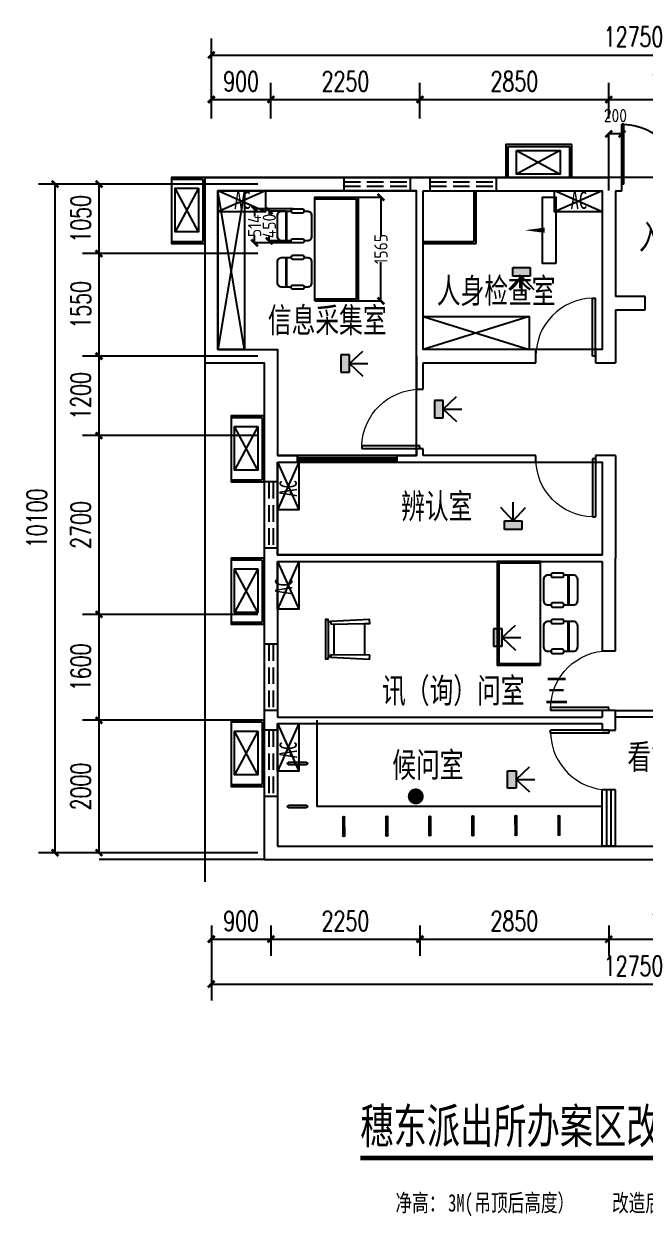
# Model space of a CAD drawing. Extents: x 435414 to 878130, y 303265 to 637509.
# Drawn here: x 435414 to 444795, y 303265 to 321275 of the extents above; entities that cross this region are included whole.
import ezdxf

# ---------------------------------------------------------------- set-up
doc = ezdxf.new("R2010")
doc.units = 0
doc.header["$LTSCALE"] = 1000
doc.header["$MEASUREMENT"] = 0
doc.linetypes.add('DASH', pattern=[0.35, 0.25, -0.1])
doc.layers.get('0').update_dxf_attribs({"color": 252})
doc.layers.get('Defpoints').update_dxf_attribs({"color": 252})
for name, color, linetype in [('-人员定位', 6, 'Continuous'), ('-人员定位标注', 3, 'Continuous'), ('AXIS', 252, 'Continuous'), ('DIM_SYMB', 252, 'Continuous'), ('fur', 252, 'Continuous'), ('LATRINE', 252, 'Continuous'), ('PUB_DIM', 252, 'Continuous'), ('PUB_TEXT', 252, 'Continuous'), ('PUB_TITLE', 252, 'Continuous'), ('WALL', 252, 'Continuous'), ('WINDOW', 252, 'Continuous'), ('设计范围外', 252, 'Continuous'), ('铝扣板', 252, 'Continuous')]:
    doc.layers.add(name, color=color, linetype=linetype)
doc.styles.add('_TCH_DIM_T3', font='SIMPLEX', dxfattribs={"width": 0.705882, "bigfont": 'GBCBIG'})
doc.styles.add('HT', font='simhei.ttf', dxfattribs={"width": 0.7, "height": 500})
doc.styles.get("Standard").update_dxf_attribs({"font": 'gbenor.shx', "bigfont": 'gbcbig.shx'})
doc.dimstyles.new('111', dxfattribs={"dimscale": 100, "dimtxt": 2, "dimasz": 1, "dimexe": 0, "dimexo": 0, "dimgap": 0, "dimtad": 0, "dimdec": 0, "dimzin": 0, "dimdsep": 46, "dimtxsty": 'Standard', "dimblk": 'ARCHTICK', "dimcen": 0.09, "dimclrd": 256, "dimclre": 256, "dimclrt": 256, "dimadec": 0, "dimazin": 0, "dimtfac": 1, "dimtdec": 0, "dimtix": 1, "dimtmove": 2, "dimatfit": 3, "dimfxl": 1, "dimtolj": 1, "dimtzin": 0, "dimlwd": -1, "dimarcsym": 0})
doc.dimstyles.new('_TCH_ARCH&&100', dxfattribs={"dimtxt": 297.5, "dimasz": 100, "dimexe": 250, "dimexo": 300, "dimgap": 126.25, "dimtad": 1, "dimdec": 0, "dimzin": 0, "dimdsep": 46, "dimtxsty": '_TCH_DIM_T3', "dimblk": 'ARCHTICK', "dimcen": 0.09, "dimclrt": 7, "dimazin": 2, "dimtfac": 1, "dimtdec": 0, "dimtix": 1, "dimtmove": 2, "dimatfit": 3, "dimfxl": 1, "dimtolj": 1, "dimtzin": 0, "dimarcsym": 0})

# ---------------------------------------------------------------- blocks, each defined once
blk = doc.blocks.new('YZ')
at = {"layer": 'fur'}
for p, q in [((124381, 18571), (124060, 18571)), ((123964, 18432), (123964, 18290)), ((124002, 18457), (123990, 18457)), ((123996, 18507), (123996, 18457)), ((124028, 18290), (124028, 18432)), ((124414, 18432), (124414, 18290)), ((124452, 18457), (124440, 18457)), ((124445, 18457), (124445, 18507)), ((124478, 18290), (124478, 18432)), ((123990, 18265), (124002, 18265)), ((123996, 18265), (123996, 18122)), ((123996, 18199), (124445, 18199)), ((124440, 18265), (124452, 18265)), ((124445, 18122), (124445, 18265)), ((123996, 18186), (124445, 18186)), ((124060, 18057), (124381, 18057))]:
    blk.add_line(p, q, dxfattribs=at)
blk.add_lwpolyline([(124445, 18122), (124446, 18265), (124452, 18265, 0.414214), (124478, 18290), (124478, 18432, 0.414214), (124452, 18457), (124446, 18457), (124445, 18457), (124445, 18507, 0.414214), (124381, 18571), (124060, 18571, 0.414214), (123996, 18507), (123996, 18457), (123990, 18457, 0.414214), (123964, 18432), (123964, 18290, 0.414214), (123990, 18265), (123996, 18265), (123996, 18122, 0.414214), (124060, 18057), (124381, 18057, 0.414214), (124445, 18122)], format="xyb", close=True, dxfattribs=at)
for centre, radius, start, end in [((124060, 18507), 64.3, 90, 180), ((124381, 18507), 64.3, 0, 90), ((123990, 18432), 25.7, 90, 180), ((124002, 18432), 25.7, 0, 90), ((124440, 18432), 25.7, 90, 180), ((124452, 18432), 25.7, 0, 90), ((123990, 18290), 25.7, 180, 270), ((124002, 18290), 25.7, 270, 0), ((124440, 18290), 25.7, 180, 270), ((124452, 18290), 25.7, 270, 0), ((124060, 18122), 64.3, 180, 270), ((124381, 18122), 64.3, 270, 0)]:
    blk.add_arc(centre, radius, start, end, dxfattribs=at)
blk = doc.blocks.new('ZH')
at = {"layer": 'fur'}
for p, q in [((125098, 19243), (123584, 19243)), ((123584, 19243), (123584, 18618)), ((125098, 18618), (125098, 19243))]:
    blk.add_line(p, q, dxfattribs=at)
blk.add_lwpolyline([(123558, 18618), (125123, 18618), (125123, 19269), (123558, 19269)], close=True, dxfattribs=at)
for p in [(-230, -3), (470, -3)]:
    blk.add_blockref('YZ', p)
blk = doc.blocks.new('22222222')
at = {"layer": '设计范围外', "color": 251, "true_color": 0x636466}
for p, q in [((58177, 100807), (58497, 100087)), ((58497, 100807), (58177, 100087))]:
    blk.add_line(p, q, dxfattribs=at)
blk.add_lwpolyline([(58177, 100807), (58497, 100807), (58497, 100087), (58177, 100087)], close=True, dxfattribs=at)
blk = doc.blocks.new('111111')
at = {"layer": '设计范围外', "color": 251, "true_color": 0x636466}
for p, q in [((59799, 102871), (59799, 102401)), ((60739, 102401), (60739, 102871)), ((59931, 102806), (60591, 102453)), ((60591, 102806), (59931, 102453))]:
    blk.add_line(p, q, dxfattribs=at)
for points in [[(60769, 102901), (59769, 102901), (59769, 102401), (60769, 102401)], [(59931, 102806), (60591, 102806), (60591, 102453), (59931, 102453)]]:
    blk.add_lwpolyline(points, close=True, dxfattribs=at)
at = {"layer": '铝扣板', "color": 251, "true_color": 0x636466}
blk.add_line((59799, 102871), (60739, 102871), dxfattribs=at)
blk = doc.blocks.new('A$C67C54AE6')
at = {"color": 7}
for p, q in [((14, 28), (286, 28)), ((286, 0), (14, 0))]:
    blk.add_line(p, q, dxfattribs=at)
for centre, start, end in [((14, 14), 90, 270), ((286, 14), 270, 90)]:
    blk.add_arc(centre, 13.9, start, end, dxfattribs=at)
blk = doc.blocks.new('_ArchTick')
at = {"color": 0, "linetype": 'ByBlock', "const_width": 0.4}
blk.add_lwpolyline([(-0.5, -0.5), (0.5, 0.5)], dxfattribs=at)
blk = doc.blocks.new('*D23')
at = {"layer": 'AXIS', "color": 0, "lineweight": -2, "transparency": 16777216}
for p, q in [((438245, 319847), (438245, 320382)), ((439145, 319847), (439145, 320382)), ((438245, 320132), (439145, 320132))]:
    blk.add_line(p, q, dxfattribs=at)
at = {"layer": 'Defpoints', "color": 0, "transparency": 16777216}
for p in [(439145, 320132), (438245, 319547), (439145, 319547)]:
    blk.add_point(p, dxfattribs=at)
at = {"layer": 'AXIS', "color": 0, "lineweight": -2, "transparency": 16777216, "xscale": 100, "yscale": 100, "zscale": 100, "rotation": 180}
blk.add_blockref('_ArchTick', (438245, 320132), dxfattribs=at)
at = {"layer": 'AXIS', "color": 0, "lineweight": -2, "transparency": 16777216, "xscale": 100, "yscale": 100, "zscale": 100}
blk.add_blockref('_ArchTick', (439145, 320132), dxfattribs=at)
at = {"layer": 'AXIS', "color": 7, "transparency": 16777216, "insert": (438695, 320407), "char_height": 297.5, "attachment_point": 5, "style": '_TCH_DIM_T3'}
blk.add_mtext('\\A1;900', dxfattribs=at)
blk = doc.blocks.new('*D24')
at = {"layer": 'AXIS', "color": 0, "lineweight": -2, "transparency": 16777216}
for p, q in [((439145, 319847), (439145, 320382)), ((441395, 319847), (441395, 320382)), ((439145, 320132), (441395, 320132))]:
    blk.add_line(p, q, dxfattribs=at)
at = {"layer": 'Defpoints', "color": 0, "transparency": 16777216}
for p in [(441395, 320132), (439145, 319547), (441395, 319547)]:
    blk.add_point(p, dxfattribs=at)
at = {"layer": 'AXIS', "color": 0, "lineweight": -2, "transparency": 16777216, "xscale": 100, "yscale": 100, "zscale": 100, "rotation": 180}
blk.add_blockref('_ArchTick', (439145, 320132), dxfattribs=at)
at = {"layer": 'AXIS', "color": 0, "lineweight": -2, "transparency": 16777216, "xscale": 100, "yscale": 100, "zscale": 100}
blk.add_blockref('_ArchTick', (441395, 320132), dxfattribs=at)
at = {"layer": 'AXIS', "color": 7, "transparency": 16777216, "insert": (440270, 320407), "char_height": 297.5, "attachment_point": 5, "style": '_TCH_DIM_T3'}
blk.add_mtext('\\A1;2250', dxfattribs=at)
blk = doc.blocks.new('*D25')
at = {"layer": 'AXIS', "color": 0, "lineweight": -2, "transparency": 16777216}
for p, q in [((441395, 319847), (441395, 320382)), ((444245, 319847), (444245, 320382)), ((441395, 320132), (444245, 320132))]:
    blk.add_line(p, q, dxfattribs=at)
at = {"layer": 'Defpoints', "color": 0, "transparency": 16777216}
for p in [(444245, 320132), (441395, 319547), (444245, 319547)]:
    blk.add_point(p, dxfattribs=at)
at = {"layer": 'AXIS', "color": 0, "lineweight": -2, "transparency": 16777216, "xscale": 100, "yscale": 100, "zscale": 100, "rotation": 180}
blk.add_blockref('_ArchTick', (441395, 320132), dxfattribs=at)
at = {"layer": 'AXIS', "color": 0, "lineweight": -2, "transparency": 16777216, "xscale": 100, "yscale": 100, "zscale": 100}
blk.add_blockref('_ArchTick', (444245, 320132), dxfattribs=at)
at = {"layer": 'AXIS', "color": 7, "transparency": 16777216, "insert": (442820, 320407), "char_height": 297.5, "attachment_point": 5, "style": '_TCH_DIM_T3'}
blk.add_mtext('\\A1;2850', dxfattribs=at)
blk = doc.blocks.new('*D26')
at = {"layer": 'AXIS', "color": 0, "lineweight": -2, "transparency": 16777216}
for p, q in [((444245, 319847), (444245, 320382)), ((446195, 319847), (446195, 320382)), ((444245, 320132), (446195, 320132))]:
    blk.add_line(p, q, dxfattribs=at)
at = {"layer": 'Defpoints', "color": 0, "transparency": 16777216}
for p in [(446195, 320132), (444245, 319547), (446195, 319547)]:
    blk.add_point(p, dxfattribs=at)
at = {"layer": 'AXIS', "color": 0, "lineweight": -2, "transparency": 16777216, "xscale": 100, "yscale": 100, "zscale": 100, "rotation": 180}
blk.add_blockref('_ArchTick', (444245, 320132), dxfattribs=at)
at = {"layer": 'AXIS', "color": 0, "lineweight": -2, "transparency": 16777216, "xscale": 100, "yscale": 100, "zscale": 100}
blk.add_blockref('_ArchTick', (446195, 320132), dxfattribs=at)
at = {"layer": 'AXIS', "color": 7, "transparency": 16777216, "insert": (445220, 320407), "char_height": 297.5, "attachment_point": 5, "style": '_TCH_DIM_T3'}
blk.add_mtext('\\A1;1950', dxfattribs=at)
blk = doc.blocks.new('*D28')
at = {"layer": 'AXIS', "color": 0, "lineweight": -2, "transparency": 16777216}
for p, q in [((438245, 319847), (438245, 321054)), ((450995, 319847), (450995, 321054)), ((438245, 320804), (450995, 320804))]:
    blk.add_line(p, q, dxfattribs=at)
at = {"layer": 'Defpoints', "color": 0, "transparency": 16777216}
for p in [(450995, 320804), (438245, 319547), (450995, 319547)]:
    blk.add_point(p, dxfattribs=at)
at = {"layer": 'AXIS', "color": 0, "lineweight": -2, "transparency": 16777216, "xscale": 100, "yscale": 100, "zscale": 100, "rotation": 180}
blk.add_blockref('_ArchTick', (438245, 320804), dxfattribs=at)
at = {"layer": 'AXIS', "color": 0, "lineweight": -2, "transparency": 16777216, "xscale": 100, "yscale": 100, "zscale": 100}
blk.add_blockref('_ArchTick', (450995, 320804), dxfattribs=at)
at = {"layer": 'AXIS', "color": 7, "transparency": 16777216, "insert": (444620, 321079), "char_height": 297.5, "attachment_point": 5, "style": '_TCH_DIM_T3'}
blk.add_mtext('\\A1;12750', dxfattribs=at)
blk = doc.blocks.new('*D29')
at = {"layer": 'AXIS', "color": 0, "lineweight": -2, "transparency": 16777216}
for p, q in [((438245, 307655), (438245, 307199)), ((439145, 307655), (439145, 307199)), ((438245, 307449), (439145, 307449))]:
    blk.add_line(p, q, dxfattribs=at)
at = {"layer": 'Defpoints', "color": 0, "transparency": 16777216}
for p in [(438245, 307955), (439145, 307955), (439145, 307449)]:
    blk.add_point(p, dxfattribs=at)
at = {"layer": 'AXIS', "color": 0, "lineweight": -2, "transparency": 16777216, "xscale": 100, "yscale": 100, "zscale": 100, "rotation": 180}
blk.add_blockref('_ArchTick', (438245, 307449), dxfattribs=at)
at = {"layer": 'AXIS', "color": 0, "lineweight": -2, "transparency": 16777216, "xscale": 100, "yscale": 100, "zscale": 100}
blk.add_blockref('_ArchTick', (439145, 307449), dxfattribs=at)
at = {"layer": 'AXIS', "color": 7, "transparency": 16777216, "insert": (438695, 307724), "char_height": 297.5, "attachment_point": 5, "style": '_TCH_DIM_T3'}
blk.add_mtext('\\A1;900', dxfattribs=at)
blk = doc.blocks.new('*D30')
at = {"layer": 'AXIS', "color": 0, "lineweight": -2, "transparency": 16777216}
for p, q in [((439145, 307655), (439145, 307199)), ((441395, 307655), (441395, 307199)), ((439145, 307449), (441395, 307449))]:
    blk.add_line(p, q, dxfattribs=at)
at = {"layer": 'Defpoints', "color": 0, "transparency": 16777216}
for p in [(439145, 307955), (441395, 307955), (441395, 307449)]:
    blk.add_point(p, dxfattribs=at)
at = {"layer": 'AXIS', "color": 0, "lineweight": -2, "transparency": 16777216, "xscale": 100, "yscale": 100, "zscale": 100, "rotation": 180}
blk.add_blockref('_ArchTick', (439145, 307449), dxfattribs=at)
at = {"layer": 'AXIS', "color": 0, "lineweight": -2, "transparency": 16777216, "xscale": 100, "yscale": 100, "zscale": 100}
blk.add_blockref('_ArchTick', (441395, 307449), dxfattribs=at)
at = {"layer": 'AXIS', "color": 7, "transparency": 16777216, "insert": (440270, 307724), "char_height": 297.5, "attachment_point": 5, "style": '_TCH_DIM_T3'}
blk.add_mtext('\\A1;2250', dxfattribs=at)
blk = doc.blocks.new('*D31')
at = {"layer": 'AXIS', "color": 0, "lineweight": -2, "transparency": 16777216}
for p, q in [((441395, 307655), (441395, 307199)), ((444245, 307655), (444245, 307199)), ((441395, 307449), (444245, 307449))]:
    blk.add_line(p, q, dxfattribs=at)
at = {"layer": 'Defpoints', "color": 0, "transparency": 16777216}
for p in [(441395, 307955), (444245, 307955), (444245, 307449)]:
    blk.add_point(p, dxfattribs=at)
at = {"layer": 'AXIS', "color": 0, "lineweight": -2, "transparency": 16777216, "xscale": 100, "yscale": 100, "zscale": 100, "rotation": 180}
blk.add_blockref('_ArchTick', (441395, 307449), dxfattribs=at)
at = {"layer": 'AXIS', "color": 0, "lineweight": -2, "transparency": 16777216, "xscale": 100, "yscale": 100, "zscale": 100}
blk.add_blockref('_ArchTick', (444245, 307449), dxfattribs=at)
at = {"layer": 'AXIS', "color": 7, "transparency": 16777216, "insert": (442820, 307724), "char_height": 297.5, "attachment_point": 5, "style": '_TCH_DIM_T3'}
blk.add_mtext('\\A1;2850', dxfattribs=at)
blk = doc.blocks.new('*D32')
at = {"layer": 'AXIS', "color": 0, "lineweight": -2, "transparency": 16777216}
for p, q in [((444245, 307655), (444245, 307199)), ((446195, 307655), (446195, 307199)), ((444245, 307449), (446195, 307449))]:
    blk.add_line(p, q, dxfattribs=at)
at = {"layer": 'Defpoints', "color": 0, "transparency": 16777216}
for p in [(444245, 307955), (446195, 307955), (446195, 307449)]:
    blk.add_point(p, dxfattribs=at)
at = {"layer": 'AXIS', "color": 0, "lineweight": -2, "transparency": 16777216, "xscale": 100, "yscale": 100, "zscale": 100, "rotation": 180}
blk.add_blockref('_ArchTick', (444245, 307449), dxfattribs=at)
at = {"layer": 'AXIS', "color": 0, "lineweight": -2, "transparency": 16777216, "xscale": 100, "yscale": 100, "zscale": 100}
blk.add_blockref('_ArchTick', (446195, 307449), dxfattribs=at)
at = {"layer": 'AXIS', "color": 7, "transparency": 16777216, "insert": (445220, 307724), "char_height": 297.5, "attachment_point": 5, "style": '_TCH_DIM_T3'}
blk.add_mtext('\\A1;1950', dxfattribs=at)
blk = doc.blocks.new('*D34')
at = {"layer": 'AXIS', "color": 0, "lineweight": -2, "transparency": 16777216}
for p, q in [((438245, 307655), (438245, 306520)), ((450995, 307655), (450995, 306520)), ((438245, 306770), (450995, 306770))]:
    blk.add_line(p, q, dxfattribs=at)
at = {"layer": 'Defpoints', "color": 0, "transparency": 16777216}
for p in [(438245, 307955), (450995, 307955), (450995, 306770)]:
    blk.add_point(p, dxfattribs=at)
at = {"layer": 'AXIS', "color": 0, "lineweight": -2, "transparency": 16777216, "xscale": 100, "yscale": 100, "zscale": 100, "rotation": 180}
blk.add_blockref('_ArchTick', (438245, 306770), dxfattribs=at)
at = {"layer": 'AXIS', "color": 0, "lineweight": -2, "transparency": 16777216, "xscale": 100, "yscale": 100, "zscale": 100}
blk.add_blockref('_ArchTick', (450995, 306770), dxfattribs=at)
at = {"layer": 'AXIS', "color": 7, "transparency": 16777216, "insert": (444620, 307045), "char_height": 297.5, "attachment_point": 5, "style": '_TCH_DIM_T3'}
blk.add_mtext('\\A1;12750', dxfattribs=at)
blk = doc.blocks.new('*D35')
at = {"layer": 'AXIS', "color": 0, "lineweight": -2, "transparency": 16777216}
for p, q in [((438945, 310755), (436299, 310755)), ((436549, 308755), (436549, 310755)), ((438945, 308755), (436299, 308755))]:
    blk.add_line(p, q, dxfattribs=at)
at = {"layer": 'Defpoints', "color": 0, "transparency": 16777216}
for p in [(436549, 310755), (439245, 310755), (439245, 308755)]:
    blk.add_point(p, dxfattribs=at)
at = {"layer": 'AXIS', "color": 0, "lineweight": -2, "transparency": 16777216, "xscale": 100, "yscale": 100, "zscale": 100}
for p, rotation in [((436549, 310755), 90), ((436549, 308755), 270)]:
    blk.add_blockref('_ArchTick', p, dxfattribs=dict(at, rotation=rotation))
at = {"layer": 'AXIS', "color": 7, "transparency": 16777216, "insert": (436274, 309755), "char_height": 297.5, "attachment_point": 5, "rotation": 90, "style": '_TCH_DIM_T3'}
blk.add_mtext('\\A1;2000', dxfattribs=at)
blk = doc.blocks.new('*D36')
at = {"layer": 'AXIS', "color": 0, "lineweight": -2, "transparency": 16777216}
for p, q in [((438945, 312355), (436299, 312355)), ((436549, 310755), (436549, 312355)), ((438945, 310755), (436299, 310755))]:
    blk.add_line(p, q, dxfattribs=at)
at = {"layer": 'Defpoints', "color": 0, "transparency": 16777216}
for p in [(436549, 312355), (439245, 312355), (439245, 310755)]:
    blk.add_point(p, dxfattribs=at)
at = {"layer": 'AXIS', "color": 0, "lineweight": -2, "transparency": 16777216, "xscale": 100, "yscale": 100, "zscale": 100}
for p, rotation in [((436549, 312355), 90), ((436549, 310755), 270)]:
    blk.add_blockref('_ArchTick', p, dxfattribs=dict(at, rotation=rotation))
at = {"layer": 'AXIS', "color": 7, "transparency": 16777216, "insert": (436274, 311555), "char_height": 297.5, "attachment_point": 5, "rotation": 90, "style": '_TCH_DIM_T3'}
blk.add_mtext('\\A1;1600', dxfattribs=at)
blk = doc.blocks.new('*D37')
at = {"layer": 'AXIS', "color": 0, "lineweight": -2, "transparency": 16777216}
for p, q in [((438945, 315055), (436299, 315055)), ((436549, 312355), (436549, 315055)), ((438945, 312355), (436299, 312355))]:
    blk.add_line(p, q, dxfattribs=at)
at = {"layer": 'Defpoints', "color": 0, "transparency": 16777216}
for p in [(436549, 315055), (439245, 315055), (439245, 312355)]:
    blk.add_point(p, dxfattribs=at)
at = {"layer": 'AXIS', "color": 0, "lineweight": -2, "transparency": 16777216, "xscale": 100, "yscale": 100, "zscale": 100}
for p, rotation in [((436549, 315055), 90), ((436549, 312355), 270)]:
    blk.add_blockref('_ArchTick', p, dxfattribs=dict(at, rotation=rotation))
at = {"layer": 'AXIS', "color": 7, "transparency": 16777216, "insert": (436274, 313705), "char_height": 297.5, "attachment_point": 5, "rotation": 90, "style": '_TCH_DIM_T3'}
blk.add_mtext('\\A1;2700', dxfattribs=at)
blk = doc.blocks.new('*D38')
at = {"layer": 'AXIS', "color": 0, "lineweight": -2, "transparency": 16777216}
for p, q in [((438945, 316255), (436299, 316255)), ((436549, 315055), (436549, 316255)), ((438945, 315055), (436299, 315055))]:
    blk.add_line(p, q, dxfattribs=at)
at = {"layer": 'Defpoints', "color": 0, "transparency": 16777216}
for p in [(436549, 316255), (439245, 316255), (439245, 315055)]:
    blk.add_point(p, dxfattribs=at)
at = {"layer": 'AXIS', "color": 0, "lineweight": -2, "transparency": 16777216, "xscale": 100, "yscale": 100, "zscale": 100}
for p, rotation in [((436549, 316255), 90), ((436549, 315055), 270)]:
    blk.add_blockref('_ArchTick', p, dxfattribs=dict(at, rotation=rotation))
at = {"layer": 'AXIS', "color": 7, "transparency": 16777216, "insert": (436274, 315655), "char_height": 297.5, "attachment_point": 5, "rotation": 90, "style": '_TCH_DIM_T3'}
blk.add_mtext('\\A1;1200', dxfattribs=at)
blk = doc.blocks.new('*D39')
at = {"layer": 'AXIS', "color": 0, "lineweight": -2, "transparency": 16777216}
for p, q in [((438945, 317805), (436299, 317805)), ((436549, 316255), (436549, 317805)), ((438945, 316255), (436299, 316255))]:
    blk.add_line(p, q, dxfattribs=at)
at = {"layer": 'Defpoints', "color": 0, "transparency": 16777216}
for p in [(436549, 317805), (439245, 317805), (439245, 316255)]:
    blk.add_point(p, dxfattribs=at)
at = {"layer": 'AXIS', "color": 0, "lineweight": -2, "transparency": 16777216, "xscale": 100, "yscale": 100, "zscale": 100}
for p, rotation in [((436549, 317805), 90), ((436549, 316255), 270)]:
    blk.add_blockref('_ArchTick', p, dxfattribs=dict(at, rotation=rotation))
at = {"layer": 'AXIS', "color": 7, "transparency": 16777216, "insert": (436274, 317030), "char_height": 297.5, "attachment_point": 5, "rotation": 90, "style": '_TCH_DIM_T3'}
blk.add_mtext('\\A1;1550', dxfattribs=at)
blk = doc.blocks.new('*D40')
at = {"layer": 'AXIS', "color": 0, "lineweight": -2, "transparency": 16777216}
for p, q in [((438945, 318855), (436299, 318855)), ((436549, 317805), (436549, 318855)), ((438945, 317805), (436299, 317805))]:
    blk.add_line(p, q, dxfattribs=at)
at = {"layer": 'Defpoints', "color": 0, "transparency": 16777216}
for p in [(436549, 318855), (439245, 318855), (439245, 317805)]:
    blk.add_point(p, dxfattribs=at)
at = {"layer": 'AXIS', "color": 0, "lineweight": -2, "transparency": 16777216, "xscale": 100, "yscale": 100, "zscale": 100}
for p, rotation in [((436549, 318855), 90), ((436549, 317805), 270)]:
    blk.add_blockref('_ArchTick', p, dxfattribs=dict(at, rotation=rotation))
at = {"layer": 'AXIS', "color": 7, "transparency": 16777216, "insert": (436274, 318330), "char_height": 297.5, "attachment_point": 5, "rotation": 90, "style": '_TCH_DIM_T3'}
blk.add_mtext('\\A1;1050', dxfattribs=at)
blk = doc.blocks.new('*D41')
at = {"layer": 'AXIS', "color": 0, "lineweight": -2, "transparency": 16777216}
for p, q in [((438945, 318855), (435635, 318855)), ((435885, 308755), (435885, 318855)), ((438945, 308755), (435635, 308755))]:
    blk.add_line(p, q, dxfattribs=at)
at = {"layer": 'Defpoints', "color": 0, "transparency": 16777216}
for p in [(435885, 318855), (439245, 318855), (439245, 308755)]:
    blk.add_point(p, dxfattribs=at)
at = {"layer": 'AXIS', "color": 0, "lineweight": -2, "transparency": 16777216, "xscale": 100, "yscale": 100, "zscale": 100}
for p, rotation in [((435885, 318855), 90), ((435885, 308755), 270)]:
    blk.add_blockref('_ArchTick', p, dxfattribs=dict(at, rotation=rotation))
at = {"layer": 'AXIS', "color": 7, "transparency": 16777216, "insert": (435610, 313805), "char_height": 297.5, "attachment_point": 5, "rotation": 90, "style": '_TCH_DIM_T3'}
blk.add_mtext('\\A1;10100', dxfattribs=at)
blk = doc.blocks.new('$plan$00002463')
at = {"layer": 'fur'}
for p, q in [((274, -37), (-274, -37)), ((-252, -77), (-229, -78)), ((-229, -78), (-238, -592)), ((-229, -128), (229, -128)), ((252, -77), (229, -78)), ((229, -78), (238, -592))]:
    blk.add_line(p, q, dxfattribs=at)
blk.add_lwpolyline([(-239, -670), (-238, -592), (0, -592), (238, -592), (239, -670), (299, -663), (269, -76), (252, -77), (274, -37), (298, -37), (298, 0), (-298, 0), (-298, -37), (-274, -37), (-252, -77), (-269, -76), (-299, -663)], close=True, dxfattribs=at)
blk = doc.blocks.new('$DorLib2D$00000001')
for p, q in [((0.45, 0.975), (0.5, 0.975)), ((0.45, 0), (0.45, 0.975)), ((0.5, 0), (0.5, 0.975)), ((0.5, 0), (0.45, 0))]:
    blk.add_line(p, q)
at = {"lineweight": 13}
blk.add_arc((0.475, 0), 0.975, 91.4693, 180, dxfattribs=at)
blk = doc.blocks.new('$TCHSYS$WIN2D')
for p, q in [((-0.5, 0.5), (0.5, 0.5)), ((-0.5, 0.5), (-0.5, -0.5)), ((0.5, 0.5), (0.5, -0.5)), ((0.5, 0.167), (-0.5, 0.167)), ((0.5, -0.167), (-0.5, -0.167)), ((-0.5, -0.5), (0.5, -0.5))]:
    blk.add_line(p, q)
blk = doc.blocks.new('$DorLib2D$00000225')
at = {"color": 0}
for p, q in [((0.475, -0.001), (0.475, 0.752)), ((0.475, 0.752), (0.5, 0.752)), ((0.5, -0.001), (0.5, 0.752)), ((-0.5, 0), (-0.5, 0.252)), ((-0.475, 0.252), (-0.5, 0.252)), ((-0.475, 0), (-0.475, 0.252)), ((-0.475, 0), (-0.5, 0)), ((0.475, -0.001), (0.5, -0.001))]:
    blk.add_line(p, q, dxfattribs=at)
for centre, radius, start, end in [((0.505, -0.002), 0.755, 92.2493, 179.7238), ((-0.501, 0.003), 0.251, 359.7899, 84.0974)]:
    blk.add_arc(centre, radius, start, end, dxfattribs=at)
blk = doc.blocks.new('定位基站')
at = {"layer": '-人员定位', "ltscale": 0.01}
h = blk.add_hatch(color=256, dxfattribs=at)
h.dxf.hatch_style = 1
h.paths.add_polyline_path([(406524, 477798), (406524, 477617), (406162, 477617), (406162, 477798)])
at = {"layer": '-人员定位', "color": 6}
for p, q in [((406343, 477798), (406343, 478186)), ((406343, 477798), (406082, 478077)), ((406343, 477798), (406604, 478077)), ((406343, 477995), (406343, 477995)), ((406162, 477798), (406524, 477798)), ((406162, 477617), (406162, 477798)), ((406524, 477617), (406162, 477617)), ((406524, 477798), (406524, 477617))]:
    blk.add_line(p, q, dxfattribs=at)
blk = doc.blocks.new('*D54')
at = {"layer": '-人员定位标注', "lineweight": -2, "transparency": 16777216}
for p, q in [((444245, 318755), (444245, 319612)), ((444445, 318853), (444445, 319612))]:
    blk.add_line(p, q, dxfattribs=at)
at = {"layer": '-人员定位标注', "transparency": 16777216}
blk.add_line((444445, 319612), (444245, 319612), dxfattribs=at)
at = {"layer": 'Defpoints', "color": 0, "transparency": 16777216}
for p in [(444245, 319612), (444445, 318853), (444245, 318755)]:
    blk.add_point(p, dxfattribs=at)
at = {"layer": '-人员定位标注', "transparency": 16777216, "xscale": 100, "yscale": 100, "zscale": 100, "rotation": 180}
blk.add_blockref('_ArchTick', (444245, 319612), dxfattribs=at)
at = {"layer": '-人员定位标注', "transparency": 16777216, "xscale": 100, "yscale": 100, "zscale": 100}
blk.add_blockref('_ArchTick', (444445, 319612), dxfattribs=at)
at = {"layer": '-人员定位标注', "transparency": 16777216, "insert": (444346, 319889), "char_height": 200, "attachment_point": 5}
blk.add_mtext('\\A1;200', dxfattribs=at)
blk = doc.blocks.new('*D55')
at = {"layer": '-人员定位标注', "lineweight": -2, "transparency": 16777216}
for p, q in [((439809, 318655), (440805, 318655)), ((439809, 317090), (440805, 317090))]:
    blk.add_line(p, q, dxfattribs=at)
at = {"layer": '-人员定位标注', "transparency": 16777216}
for p, q in [((440805, 318655), (440805, 318067)), ((440805, 317090), (440805, 317677))]:
    blk.add_line(p, q, dxfattribs=at)
at = {"layer": 'Defpoints', "color": 0, "transparency": 16777216}
for p in [(439809, 318655), (439809, 317090), (440805, 317090)]:
    blk.add_point(p, dxfattribs=at)
at = {"layer": '-人员定位标注', "transparency": 16777216, "xscale": 100, "yscale": 100, "zscale": 100}
for p, rotation in [((440805, 318655), 90), ((440805, 317090), 270)]:
    blk.add_blockref('_ArchTick', p, dxfattribs=dict(at, rotation=rotation))
at = {"layer": '-人员定位标注', "transparency": 16777216, "insert": (440805, 317872), "char_height": 200, "attachment_point": 5, "rotation": 90}
blk.add_mtext('\\A1;1565', dxfattribs=at)
blk = doc.blocks.new('*D56')
at = {"layer": '-人员定位标注', "lineweight": -2, "transparency": 16777216}
for p, q in [((439373, 318447), (439120, 318447)), ((439373, 317997), (439120, 317997))]:
    blk.add_line(p, q, dxfattribs=at)
at = {"layer": '-人员定位标注', "transparency": 16777216}
for p, q in [((439120, 318447), (439120, 318381)), ((439120, 317997), (439120, 318064))]:
    blk.add_line(p, q, dxfattribs=at)
at = {"layer": 'Defpoints', "color": 0, "transparency": 16777216}
for p in [(439373, 318447), (439120, 317997), (439373, 317997)]:
    blk.add_point(p, dxfattribs=at)
at = {"layer": '-人员定位标注', "transparency": 16777216, "xscale": 100, "yscale": 100, "zscale": 100}
for p, rotation in [((439120, 318447), 90), ((439120, 317997), 270)]:
    blk.add_blockref('_ArchTick', p, dxfattribs=dict(at, rotation=rotation))
at = {"layer": '-人员定位标注', "transparency": 16777216, "insert": (439120, 318222), "char_height": 200, "attachment_point": 5, "rotation": 90}
blk.add_mtext('\\A1;450', dxfattribs=at)
blk = doc.blocks.new('*D57')
at = {"layer": '-人员定位标注', "lineweight": -2, "transparency": 16777216}
for p, q in [((439478, 318480), (438898, 318480)), ((439478, 317966), (438898, 317966))]:
    blk.add_line(p, q, dxfattribs=at)
at = {"layer": '-人员定位标注', "transparency": 16777216}
for p, q in [((438898, 318480), (438898, 318364)), ((438898, 317966), (438898, 318081))]:
    blk.add_line(p, q, dxfattribs=at)
at = {"layer": 'Defpoints', "color": 0, "transparency": 16777216}
for p in [(439478, 318480), (438898, 317966), (439478, 317966)]:
    blk.add_point(p, dxfattribs=at)
at = {"layer": '-人员定位标注', "transparency": 16777216, "xscale": 100, "yscale": 100, "zscale": 100}
for p, rotation in [((438898, 318480), 90), ((438898, 317966), 270)]:
    blk.add_blockref('_ArchTick', p, dxfattribs=dict(at, rotation=rotation))
at = {"layer": '-人员定位标注', "transparency": 16777216, "insert": (438898, 318223), "char_height": 200, "attachment_point": 5, "rotation": 90}
blk.add_mtext('\\A1;514', dxfattribs=at)

msp = doc.modelspace()

# ---------------------------------------------------------------- linework, layer by layer
at = {"layer": '-人员定位'}
msp.add_lwpolyline([(439044.8, 308654.7), (451094.8, 308654.7), (451094.8, 317904.7), (446294.8, 317904.7), (446294.8, 318954.7), (438144.8, 318954.7), (438144.8, 316154.7), (439044.8, 316154.7), (439044.8, 308654.7)], dxfattribs=at)
at = {"layer": '-人员定位标注'}
for p, q in [((438144.8, 316154.7), (438144.8, 308317.2)), ((444344.8, 310904.7), (449894.8, 310904.7)), ((446094.8, 310804.7), (444344.8, 310804.7)), ((439044.8, 308654.7), (436549, 308654.7))]:
    msp.add_line(p, q, dxfattribs=at)
msp.add_lwpolyline([(438344.8, 316354.7), (439244.8, 316354.7), (439244.8, 314754.7), (441345.1, 314754.7), (441345.1, 318754.7), (438344.8, 318754.7), (438344.8, 316354.7)], dxfattribs=at)
for points in [[(441445.1, 318754.7), (444144.8, 318754.7), (444144.8, 316354.7), (441445.1, 316354.7)], [(439244.8, 314654.7), (444144.8, 314654.7), (444144.8, 313254.7), (439244.8, 313254.7)]]:
    msp.add_lwpolyline(points, close=True, dxfattribs=at)
for points in [[(438744.8, 318754.7), (438344.8, 316354.7)], [(438744.8, 316354.7), (438344.8, 318754.7)], [(441445.1, 316854.7), (443044.8, 316354.7)], [(443044.8, 316854.7), (441445.1, 316354.7)]]:
    msp.add_lwpolyline(points)
for points in [[(438744.8, 316354.7), (438344.8, 316354.7), (438344.8, 318754.7), (438744.8, 318754.7)], [(443444.8, 317654.7), (443244.8, 317654.7), (443244.8, 318654.7), (443444.8, 318654.7)], [(443044.8, 316354.7), (441445.1, 316354.7), (441445.1, 316854.7), (443044.8, 316854.7)]]:
    msp.add_lwpolyline(points, close=True)
at = {"const_width": 70}
msp.add_lwpolyline([(440494.3, 304142.2), (447978.1, 304142.2)], dxfattribs=at)
at = {"layer": 'DIM_SYMB'}
msp.add_lwpolyline([(443585.6, 318157.3, 0, 0, 0), (442979.5, 318157.3, 0, 80, 0), (443279.5, 318157.3, 0, 0, 0)], format="xyseb", dxfattribs=at)
at = {"layer": 'LATRINE'}
for p, q in [((442215.1, 317984.7), (442215.1, 318754.7)), ((442215.1, 318754.7), (442245.1, 318754.7)), ((442245.1, 317954.7), (442245.1, 318754.7)), ((441445.1, 317984.7), (442215.1, 317984.7)), ((441445.1, 317984.7), (441445.1, 317954.7)), ((441445.1, 317954.7), (442245.1, 317954.7))]:
    msp.add_line(p, q, dxfattribs=at)
at = {"layer": 'PUB_DIM', "const_width": 120}
msp.add_lwpolyline([(441291.3, 309560.9, 1), (441371.6, 309650.1, 1)], format="xyb", close=True, dxfattribs=at)
at = {"layer": 'WALL'}
for p, q in [((438144.8, 318954.7), (441345.1, 318954.7)), ((438144.8, 318954.7), (438144.8, 316154.7)), ((441345.1, 318954.7), (444244.8, 318954.7)), ((444444.8, 318954.7), (444244.8, 318954.7)), ((444444.8, 318754.7), (444444.8, 318954.7)), ((438344.8, 318754.7), (441345.1, 318754.7)), ((438344.8, 318754.7), (438344.8, 316354.7)), ((441345.1, 316254.7), (441345.1, 318754.7)), ((441445.1, 316354.7), (441445.1, 318754.7)), ((441445.1, 318754.7), (444144.8, 318754.7)), ((444144.8, 318754.7), (444144.8, 317054.7)), ((444344.8, 318754.7), (444344.8, 317154.7)), ((444344.8, 318754.7), (444444.8, 318754.7)), ((444794.8, 317154.7), (444344.8, 317154.7)), ((444794.8, 316954.7), (444794.8, 317154.7)), ((444144.8, 317054.7), (444144.8, 316354.7)), ((444344.8, 316954.7), (444344.8, 316154.7)), ((444344.8, 316954.7), (444794.8, 316954.7)), ((438344.8, 316354.7), (439244.8, 316354.7)), ((439244.8, 316354.7), (439244.8, 314754.7)), ((441345.1, 316254.7), (441345.1, 315754.7)), ((443144.8, 316354.7), (441445.1, 316354.7)), ((443144.8, 316154.7), (443144.8, 316354.7)), ((444144.8, 316354.7), (444044.8, 316354.7)), ((444044.8, 316354.7), (444044.8, 316154.7)), ((438144.8, 316154.7), (439044.8, 316154.7)), ((439044.8, 316154.7), (439044.8, 314704.7)), ((441445.1, 316154.7), (443144.8, 316154.7)), ((441445.1, 315754.7), (441445.1, 316154.7)), ((444044.8, 316154.7), (444344.8, 316154.7)), ((441345.1, 315754.7), (441445.1, 315754.7)), ((441445.1, 314854.7), (441345.1, 314854.7)), ((441345.1, 314854.7), (441345.1, 314754.7)), ((441445.1, 314754.7), (441445.1, 314854.7)), ((439044.8, 314704.7), (439044.8, 313204.7)), ((439544.8, 314754.7), (439244.8, 314754.7)), ((439244.8, 314654.7), (439244.8, 313254.7)), ((439244.8, 314654.7), (439544.8, 314654.7)), ((439544.8, 314654.7), (439544.8, 314754.7)), ((441345.1, 314754.7), (441044.8, 314754.7)), ((441044.8, 314754.7), (441044.8, 314654.7)), ((441044.8, 314654.7), (441345.1, 314654.7)), ((441345.1, 314654.7), (443144.8, 314654.7)), ((443144.8, 314754.7), (441445.1, 314754.7)), ((443144.8, 314654.7), (443144.8, 314754.7)), ((444344.8, 314754.7), (444044.8, 314754.7)), ((444044.8, 314754.7), (444044.8, 314654.7)), ((444044.8, 314654.7), (444144.8, 314654.7)), ((444144.8, 314654.7), (444144.8, 313254.7)), ((444344.8, 314754.7), (444344.8, 313204.7)), ((439044.8, 313204.7), (439044.8, 310754.7)), ((439244.8, 313254.7), (444144.8, 313254.7)), ((444344.8, 311804.7), (444344.8, 313204.7)), ((439244.8, 313154.7), (439244.8, 310804.7)), ((439244.8, 313154.7), (444144.8, 313154.7)), ((444144.8, 313154.7), (444144.8, 311804.7)), ((444144.8, 311804.7), (444344.8, 311804.7)), ((444344.8, 310904.7), (444144.8, 310904.7)), ((444144.8, 310904.7), (444144.8, 310804.7)), ((444344.8, 310754.7), (444344.8, 310904.7)), ((439044.8, 310754.7), (439044.8, 308654.7)), ((439244.8, 310804.7), (444144.8, 310804.7)), ((439244.8, 310704.7), (439244.8, 308854.7)), ((439244.8, 310704.7), (444144.8, 310704.7)), ((444144.8, 310704.7), (444144.8, 310604.7)), ((444344.8, 310604.7), (444344.8, 310754.7)), ((444144.8, 310604.7), (444344.8, 310604.7)), ((439244.8, 308854.7), (444144.8, 308854.7)), ((444144.8, 308854.7), (444344.8, 308854.7)), ((444344.8, 308854.7), (446094.8, 308854.7)), ((439044.8, 308654.7), (444244.8, 308654.7)), ((444244.8, 308654.7), (446194.8, 308654.7))]:
    msp.add_line(p, q, dxfattribs=at)
at = {"layer": 'WINDOW', "linetype": 'DASH'}
for p, q in [((440245.1, 318954.7, 1800), (440245.1, 318754.7, 1800)), ((441245.1, 318954.7, 1800), (441245.1, 318754.7, 1800)), ((441545.1, 318954.7, 1800), (441545.1, 318754.7, 1800)), ((442545.1, 318954.7, 1800), (442545.1, 318754.7, 1800)), ((440245.1, 318888.1, 1800), (441245.1, 318888.1, 1800)), ((440245.1, 318821.4, 1800), (441245.1, 318821.4, 1800)), ((441545.1, 318888.1, 1800), (442545.1, 318888.1, 1800)), ((441545.1, 318821.4, 1800), (442545.1, 318821.4, 1800)), ((439244.8, 314354.7, 1800), (439044.8, 314354.7, 1800)), ((439111.4, 314354.7, 1800), (439111.4, 313354.7, 1800)), ((439178.1, 314354.7, 1800), (439178.1, 313354.7, 1800)), ((439244.8, 313354.7, 1800), (439044.8, 313354.7, 1800)), ((439244.8, 311904.7, 1800), (439044.8, 311904.7, 1800)), ((439111.4, 311904.7, 1800), (439111.4, 310904.7, 1800)), ((439178.1, 311904.7, 1800), (439178.1, 310904.7, 1800)), ((439244.8, 310904.7, 1800), (439044.8, 310904.7, 1800)), ((439244.8, 310604.7, 1800), (439044.8, 310604.7, 1800)), ((439111.4, 310604.7, 1800), (439111.4, 309604.7, 1800)), ((439178.1, 310604.7, 1800), (439178.1, 309604.7, 1800)), ((439244.8, 309604.7, 1800), (439044.8, 309604.7, 1800))]:
    msp.add_line(p, q, dxfattribs=at)
at = {"layer": '铝扣板'}
msp.add_lwpolyline([(444144.8, 309454.7), (439844.8, 309454.7), (439844.8, 310754.7)], dxfattribs=at)

# ---------------------------------------------------------------- block references
at = {"layer": '-人员定位', "yscale": 0.7217414588083619, "zscale": 0.7217414588083619}
for p, xscale, rotation in [((736200.4, 662310.6), 0.7217414588083619, 180), ((95482.8, 22867.6), -0.7217414588083619, 270.0000000066701), ((96899.5, 22181.2), -0.7217414588083619, 270.0000000066701), ((97789.5, 18729.1), -0.7217414588083619, 270.0000000066701), ((98001, 603136.4), 0.7217414588083619, 270)]:
    msp.add_blockref('定位基站', p, dxfattribs=dict(at, xscale=xscale, rotation=rotation))
at = {"layer": '-人员定位', "xscale": 0.7217414588083619, "yscale": 0.7217414588083619, "zscale": 0.7217414588083619}
msp.add_blockref('定位基站', (149527.7, -31076.6), dxfattribs=at)
at = {"xscale": -1}
for name, p, rotation in [('ZH', (421190.7, 193531.3), 270), ('A$C67C54AE6', (439694.9, 310088.9), 359.9999999999456), ('A$C67C54AE6', (439694.9, 309438.9), 359.9999999999456), ('A$C67C54AE6', (440230.5, 309001.7), 270.1337109749921), ('A$C67C54AE6', (440880.5, 309005), 270.1337109749921), ('A$C67C54AE6', (441530.4, 309008.3), 270.1337109749921), ('A$C67C54AE6', (442180.4, 309011.5), 270.1337109749921), ('A$C67C54AE6', (442830.3, 309014.8), 270.1337109749921), ('A$C67C54AE6', (443480.2, 309018.1), 270.1337109749921)]:
    msp.add_blockref(name, p, dxfattribs=dict(at, rotation=rotation))
for name, p, rotation in [('ZH', (461830.6, 188031.3), 90.00000000000061), ('$plan$00002463', (439969.8, 311979.7), 90.00000000000077)]:
    msp.add_blockref(name, p, dxfattribs=dict(rotation=rotation))
at = {"layer": 'WINDOW'}
for name, p, xscale, yscale, zscale in [('$DorLib2D$00000225', (445044.8, 318854.7), -1200, 1200, -1200), ('$TCHSYS$WIN2D', (440294.8, 314704.7), -1500, 100, -1500), ('$DorLib2D$00000001', (443594.8, 314704.7), 900, -900, 900)]:
    msp.add_blockref(name, p, dxfattribs=dict(at, xscale=xscale, yscale=yscale, zscale=zscale))
for name, p, xscale, yscale, zscale, rotation in [('$DorLib2D$00000001', (443594.8, 316254.7), 900, 900, 900, 359.9999999993743), ('$DorLib2D$00000001', (441395.1, 315304.7), -900, 900, -900, 90), ('$DorLib2D$00000001', (444244.8, 311354.7), 900, -900, 900, 269.9999999998285), ('$DorLib2D$00000001', (444244.8, 310154.7), -900, -900, -900, 269.9999999998299), ('$TCHSYS$WIN2D', (444244.8, 309279.7), -850, 200, -850, 269.9999999998299)]:
    msp.add_blockref(name, p, dxfattribs=dict(at, xscale=xscale, yscale=yscale, zscale=zscale, rotation=rotation))
at = {"layer": '设计范围外', "color": 0}
for name, p in [('111111', (382921.1, 216553.3)), ('22222222', (381067.7, 213847.8)), ('22222222', (381067.7, 212347.8)), ('22222222', (381067.7, 209897.8))]:
    msp.add_blockref(name, p, dxfattribs=at)
at = {"layer": '设计范围外', "color": 0, "rotation": 270}
for name, p in [('111111', (335243.4, 378724.1)), ('22222222', (338257.8, 376931.8)), ('22222222', (343337.8, 376931.8)), ('111111', (336143.4, 375124.1)), ('111111', (336143.4, 372974.1)), ('111111', (336143.4, 370524.1))]:
    msp.add_blockref(name, p, dxfattribs=at)

# ---------------------------------------------------------------- texts
at = {"color": 7, "style": 'HT', "width": 0.7}
msp.add_text('穗东派出所办案区改造后平面图', height=525.738, dxfattribs=at).set_placement((440494.3, 304364.9))
at = {"layer": 'PUB_TEXT', "style": 'HT', "width": 0.7}
for s, height, p in [('入口', 375.53, (444702.9, 317870.9)), ('人身检查室', 375.53, (441649.8, 317056.4)), ('信息采集室', 375.53, (439098.7, 316612.4)), ('辨认室', 375.53, (441110.5, 313801.5)), ('讯（询）问室', 375.53, (440822.5, 311016.9)), ('三', 375.5, (443279.9, 311016.9)), ('候问室', 375.53, (440976.7, 309895)), ('看管区域', 375.53, (444526.7, 310015.6))]:
    msp.add_text(s, height=height, dxfattribs=at).set_placement(p)
at = {"layer": 'PUB_TEXT', "color": 0, "style": 'HT', "width": 0.7}
for s, p in [('吊顶后高度）', (442216.4, 303335.2)), ('净高：', (441025.5, 303335.2)), ('3M(', (441819.5, 303335.2)), ('改造后面积：', (444295.5, 303333.7))]:
    msp.add_text(s, height=262.87, dxfattribs=at).set_placement(p)
at = {"layer": 'PUB_TITLE', "color": 0, "style": 'HT', "width": 0.7}
for p in [(438589.1, 318479.9), (443669.1, 318479.9)]:
    msp.add_text('AC', height=262.87, dxfattribs=at).set_placement(p)
for p in [(439536.4, 314131.7), (439469.2, 312649.9), (439536.4, 310181.7)]:
    msp.add_text('AC', height=262.87, rotation=90, dxfattribs=at).set_placement(p)

# ---------------------------------------------------------------- dimensions: what is measured, and where the dimension line sits
at = {"layer": '-人员定位标注'}
dim = msp.add_linear_dim(base=(444244.8, 319611.5), p1=(444444.8, 318853), p2=(444244.8, 318754.7), dimstyle='111', dxfattribs=at)
dim.commit()
dim.dimension.update_dxf_attribs({"geometry": '*D54', "text_midpoint": (444346, 319889), "dimtype": 160})
for base, p1, p2, picture, middle in [((440805, 317089.7), (439808.9, 318654.7), (439808.9, 317089.7), '*D55', (440805, 317872.2)), ((438898, 317965.6), (439477.9, 318479.8), (439477.9, 317965.6), '*D57', (438898, 318222.7)), ((439119.5, 317997.3), (439373.3, 318447.2), (439373.3, 317997.3), '*D56', (439119.5, 318222.2))]:
    dim = msp.add_linear_dim(base=base, p1=p1, p2=p2, angle=90, dimstyle='111', dxfattribs=at)
    dim.commit()
    dim.dimension.update_dxf_attribs({"geometry": picture, "text_midpoint": middle})
at = {"layer": 'AXIS'}
for p1, p2, distance, picture, middle in [((438244.8, 319546.9), (450994.8, 319546.9), 1257.5, '*D28', (444619.8, 321079.5)), ((438244.8, 319546.9), (439144.8, 319546.9), 585, '*D23', (438694.8, 320407)), ((439144.8, 319546.9), (441394.8, 319546.9), 585, '*D24', (440269.8, 320407)), ((441394.8, 319546.9), (444244.8, 319546.9), 585, '*D25', (442819.8, 320407)), ((444244.8, 319546.9), (446194.8, 319546.9), 585, '*D26', (445219.8, 320407)), ((439244.8, 308754.7), (439244.8, 318854.7), 3360.2, '*D41', (435609.5, 313804.7)), ((439244.8, 317804.7), (439244.8, 318854.7), 2695.7, '*D40', (436274, 318329.7)), ((439244.8, 316254.7), (439244.8, 317804.7), 2695.7, '*D39', (436274, 317029.7)), ((439244.8, 315054.7), (439244.8, 316254.7), 2695.7, '*D38', (436274, 315654.7)), ((439244.8, 312354.7), (439244.8, 315054.7), 2695.7, '*D37', (436274, 313704.7)), ((439244.8, 310754.7), (439244.8, 312354.7), 2695.7, '*D36', (436274, 311554.7)), ((439244.8, 308754.7), (439244.8, 310754.7), 2695.7, '*D35', (436274, 309754.7)), ((438244.8, 307954.7), (439144.8, 307954.7), -505.3, '*D29', (438694.8, 307724.5)), ((438244.8, 307954.7), (450994.8, 307954.7), -1184.3, '*D34', (444619.8, 307045.5)), ((439144.8, 307954.7), (441394.8, 307954.7), -505.3, '*D30', (440269.8, 307724.5)), ((441394.8, 307954.7), (444244.8, 307954.7), -505.3, '*D31', (442819.8, 307724.5)), ((444244.8, 307954.7), (446194.8, 307954.7), -505.3, '*D32', (445219.8, 307724.5))]:
    dim = msp.add_aligned_dim(p1=p1, p2=p2, distance=distance, dimstyle='_TCH_ARCH&&100', dxfattribs=at)
    dim.commit()
    dim.dimension.update_dxf_attribs({"geometry": picture, "text_midpoint": middle})

doc.saveas('drawing.dxf')
